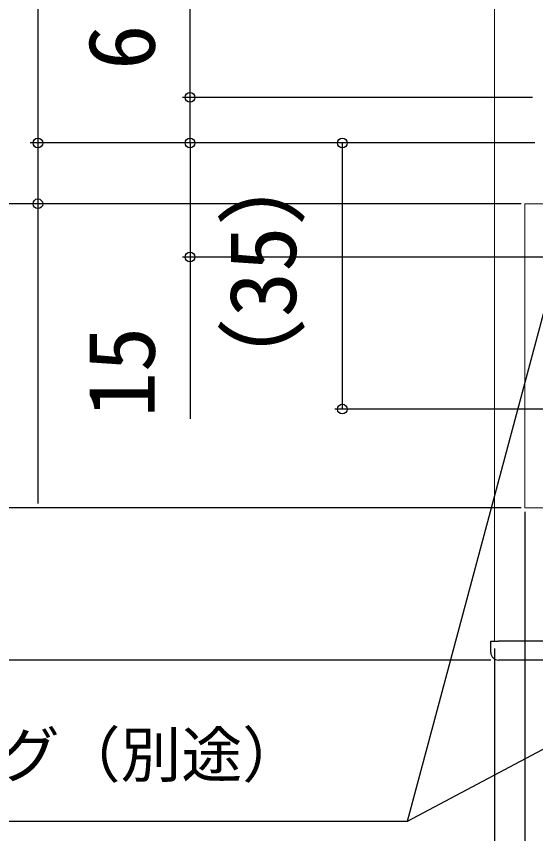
# Model space of a CAD drawing. Units: millimetres, scale not verified. Extents: x -525 to 525, y -783 to 779.
# Drawn here: x -431.8 to -363.6, y 58.6 to 166.1 of the extents above; entities that cross this region are included whole.
import ezdxf
from ezdxf.enums import TextEntityAlignment as Align

# ---------------------------------------------------------------- set-up
doc = ezdxf.new("R2010")
doc.units = ezdxf.units.MM
doc.header["$LTSCALE"] = 4
doc.layers.add('0-2_YKK_11', color=7, linetype='Continuous', lineweight=18)
doc.layers.add('0-4_YKK_12', color=2, linetype='Continuous', lineweight=18)
doc.layers.add('0-5_YKK_13', color=4, linetype='Continuous')
doc.layers.add('0-7_YKK_D', color=6, linetype='Continuous')
doc.styles.add('ＭＳ ゴシック', font='')
doc.styles.get('ＭＳ ゴシック').set_extended_font_data('MS Gothic')

msp = doc.modelspace()

# ---------------------------------------------------------------- linework, layer by layer
at = {"layer": '0-2_YKK_11', "color": 30}
msp.add_lwpolyline([(-361.458, 101.428), (-365, 101.428), (-365, 141.428), (-343.458, 141.428)], dxfattribs=at)
at = {"layer": '0-4_YKK_12'}
for p, q in [((-369, 307.928), (-369, 83.928)), ((-369, 83.928), (-348, 83.928))]:
    msp.add_line(p, q, dxfattribs=at)
at = {"layer": '0-5_YKK_13'}
for p, q in [((-348, 83.928), (-368.5, 83.928)), ((-344.819, 81.428), (-368.487, 81.428))]:
    msp.add_line(p, q, dxfattribs=at)
msp.add_lwpolyline([(-369.487, 82.419), (-369.5, 83.928), (-368.5, 83.928)], dxfattribs=at)
msp.add_arc((-368.487, 82.428), 1, 180.5, 270, dxfattribs=at)
at = {"layer": '0-7_YKK_D'}
for p, q in [((-429, 454.928), (-429, 149.428)), ((-364, 155.428), (-410, 155.428)), ((-363.7, 149.428), (-430, 149.428)), ((-363.7, 149.428), (-430, 149.428)), ((-363.7, 149.428), (-410, 149.428)), ((-363.7, 149.428), (-410, 149.428)), ((-363.7, 149.428), (-390, 149.428)), ((-389, 149.428), (-389, 114.428)), ((-365.5, 141.428), (-450, 141.428)), ((-365.5, 141.428), (-450, 141.428)), ((-365.5, 141.428), (-430, 141.428)), ((-306.7, 134.428), (-410, 134.428)), ((-339, 114.428), (-390, 114.428)), ((-365.5, 101.428), (-450, 101.428)), ((-365.5, 101.428), (-450, 101.428)), ((-365, 100.928), (-365, 10.428)), ((-365, 100.928), (-365, 10.428)), ((-369, 82.928), (-369, 10.428)), ((-369.487, 81.428), (-450, 81.428))]:
    msp.add_line(p, q, dxfattribs=at)
for points in [[(-409, 149.428), (-409, 155.428), (-409, 168.796)], [(-429, 149.428), (-429, 141.428), (-429, 102.037)], [(-409, 149.428), (-409, 134.428), (-409, 113.15)], [(-356.734, 148.835), (-357.394, 146.372), (-380.488, 60.185)], [(-340.673, 81.355), (-342.925, 80.158), (-380.488, 60.185), (-466.065, 60.185)]]:
    msp.add_lwpolyline(points, dxfattribs=at)
for centre in [(-409, 155.428), (-429, 149.428), (-429, 149.428), (-409, 149.428), (-409, 149.428), (-389, 149.428), (-429, 141.428), (-409, 134.428), (-389, 114.428)]:
    msp.add_circle(centre, 0.637, dxfattribs=at)

# ---------------------------------------------------------------- texts
at = {"layer": '0-7_YKK_D', "style": 'ＭＳ ゴシック'}
for s, p in [('6', (-411, 159.023)), ('（35）', (-392.432, 114.507)), ('15', (-411, 113.31))]:
    msp.add_text(s, height=8.798, rotation=90, dxfattribs=at).set_placement(p, align=Align.BOTTOM_LEFT)
msp.add_text('シーリング（別途）', height=5.865, dxfattribs=at).set_placement((-466.151, 64.291), align=Align.BOTTOM_LEFT)

doc.saveas('drawing.dxf')
